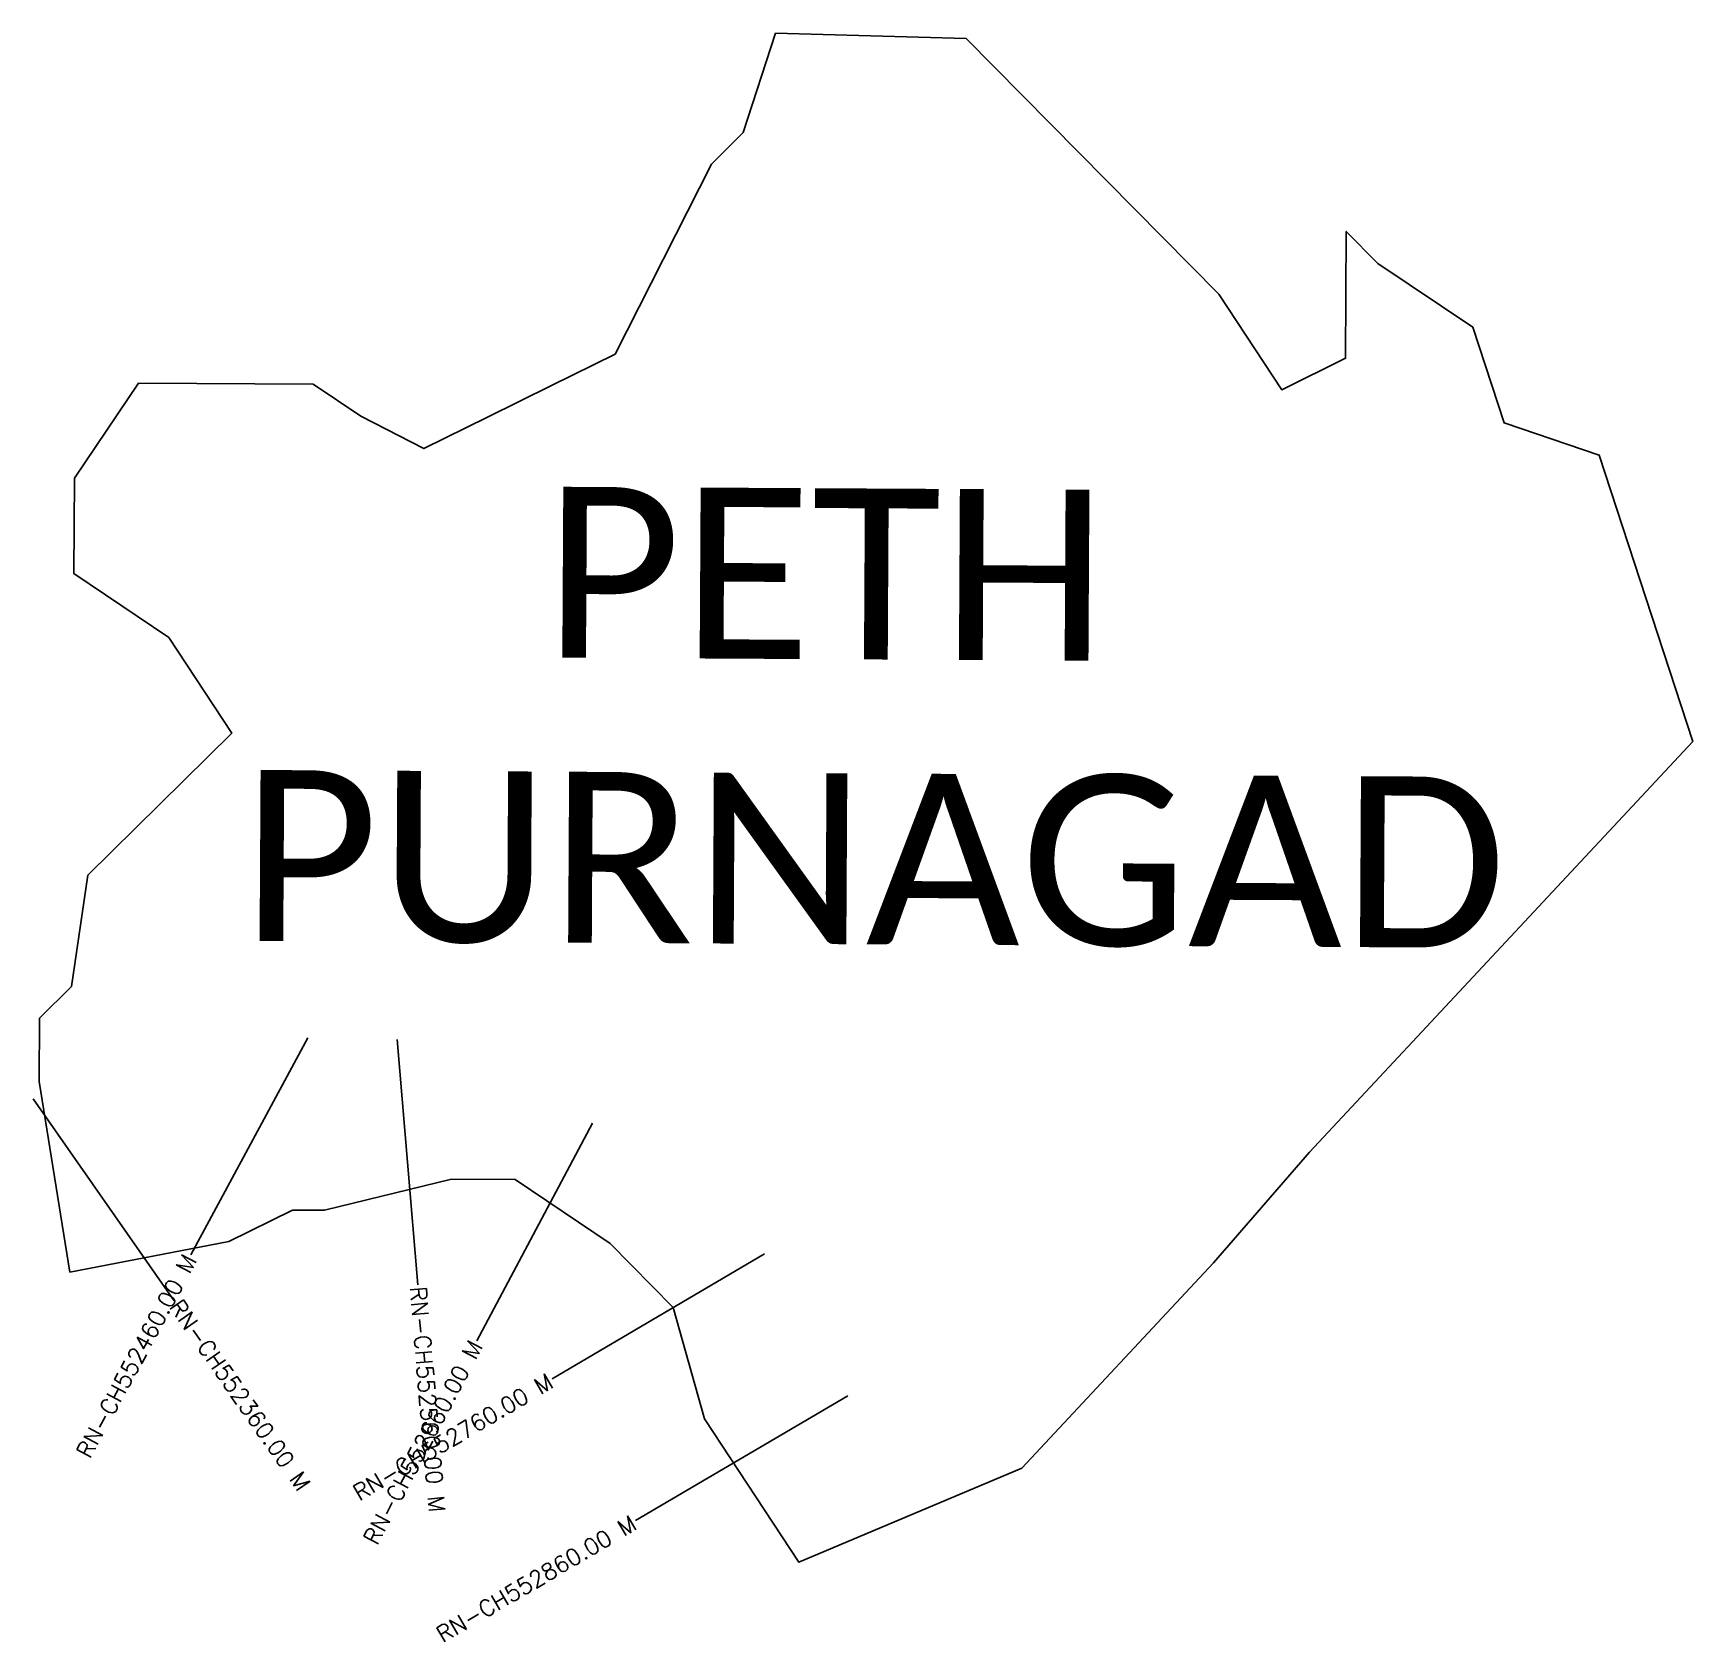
# Model space of a CAD drawing. Header units: metres. Extents: x 320105 to 321115, y 1858727 to 1859706.
import ezdxf
from ezdxf.enums import TextEntityAlignment as Align

# ---------------------------------------------------------------- set-up
doc = ezdxf.new("R2010")
doc.units = ezdxf.units.M
for name, color, linetype in [('CS', 134, 'Continuous'), ('CSMark', 6, 'Continuous'), ('VILLAGE BOUNDRY', 10, 'Continuous'), ('VILLAGE NAME', 250, 'Continuous')]:
    doc.layers.add(name, color=color, linetype=linetype)
doc.styles.get("Standard").update_dxf_attribs({"font": 'simplex.shx'})

msp = doc.modelspace()

# ---------------------------------------------------------------- linework, layer by layer
at = {"layer": 'CS'}
for p, q in [((320271.8, 1859094.7), (320200.7, 1858962.6)), ((320326.2, 1859093.7), (320338.8, 1858944.3)), ((320104.7, 1859057.5), (320190.5, 1858934.5)), ((320445.1, 1859042.7), (320374.8, 1858910.2)), ((320549.9, 1858963.1), (320420.6, 1858887.1)), ((320600.6, 1858876.8), (320471.3, 1858800.8))]:
    msp.add_line(p, q, dxfattribs=at)
at = {"layer": 'VILLAGE BOUNDRY'}
msp.add_lwpolyline([(320998.2, 1859150), (321114.9, 1859275.1), (321057.9, 1859449.4), (321000, 1859469), (320981, 1859527.2), (320923.2, 1859566.1), (320904, 1859585.6), (320903.5, 1859508.3), (320864.7, 1859489.2), (320826.4, 1859547.4), (320672.6, 1859702.9), (320556.6, 1859706.2), (320536.9, 1859645.7), (320517.5, 1859626.4), (320458.9, 1859510.8), (320420.1, 1859491.7), (320381.3, 1859472.5), (320342.5, 1859453.4), (320304, 1859473), (320275.1, 1859492.5), (320168.7, 1859493.1), (320129.7, 1859435.3), (320129.4, 1859377.3), (320187.2, 1859338.3), (320225.5, 1859280.1), (320138, 1859193.6), (320127.9, 1859125.9), (320108.5, 1859106.7), (320108.3, 1859068.1), (320127, 1858952), (320223.8, 1858970.7), (320262.6, 1858989.8), (320281.9, 1858989.7), (320359.3, 1859008.6), (320398, 1859008.4), (320455.8, 1858969.4), (320494.2, 1858930.5), (320513.2, 1858862.7), (320570.7, 1858775.4), (320706.4, 1858832.6), (320823.1, 1858957.6), (320881.5, 1859025)], close=True, dxfattribs=at)

# ---------------------------------------------------------------- texts
at = {"layer": 'CSMark'}
for s, rotation, p in [('RN-CH552460.00 M', 61.7145, (320200.2, 1858961.7)), ('RN-CH552660.00 M', 62.0181, (320374.3, 1858909.3)), ('RN-CH552760.00 M', 30.439, (320419.7, 1858886.6)), ('RN-CH552860.00 M', 30.439, (320470.4, 1858800.3))]:
    msp.add_text(s, height=10, rotation=rotation, dxfattribs=at).set_placement(p, align=Align.MIDDLE_RIGHT)
for s, rotation, p in [('RN-CH552560.00 M', 274.8502, (320338.9, 1858943.3)), ('RN-CH552360.00 M', 304.9118, (320191.1, 1858933.7))]:
    msp.add_text(s, height=10, rotation=rotation, dxfattribs=at).set_placement(p, align=Align.MIDDLE_LEFT)
at = {"layer": 'VILLAGE NAME', "insert": (320232.4, 1859431.2), "char_height": 104.042, "attachment_point": 1, "rotation": 359.6762}
msp.add_mtext_dynamic_manual_height_columns('{\\fCalibri|b0|i0|c0|p34;     PETH PURNAGAD}', width=673.122, gutter_width=520.2, heights=[0], dxfattribs=at)

doc.saveas('drawing.dxf')
